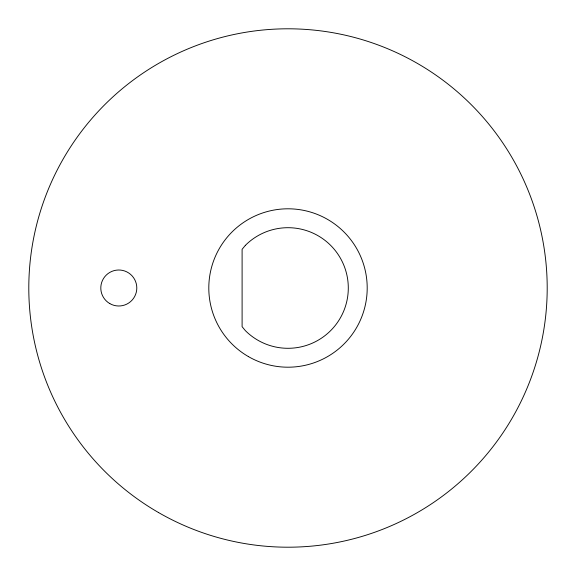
<?xml version="1.0" encoding="UTF-8"?>
<svg xmlns="http://www.w3.org/2000/svg" width="576" height="576" viewBox="0 0 576 576"><rect width="100%" height="100%" fill="white"/><g stroke="black" fill="none" stroke-linecap="round" stroke-linejoin="round"><path stroke-width="0.86" d="M245.362 245.362L242.1 249.322L242.1 326.678L245.362 330.638A60.3 60.3 0 0 0 330.638 330.638A60.3 60.3 0 0 0 330.638 245.362A60.3 60.3 0 0 0 245.362 245.362M248.4 356.587A79.2 79.2 0 0 0 367.2 288A79.2 79.2 0 0 0 248.4 219.413A79.2 79.2 0 0 0 248.4 356.587M158.4 512.474A259.2 259.2 0 0 0 547.2 288A259.2 259.2 0 0 0 158.4 63.526A259.2 259.2 0 0 0 158.4 512.474M109.8 303.588A18 18 0 0 0 136.8 288A18 18 0 0 0 109.8 272.412A18 18 0 0 0 109.8 303.588"/></g></svg>
